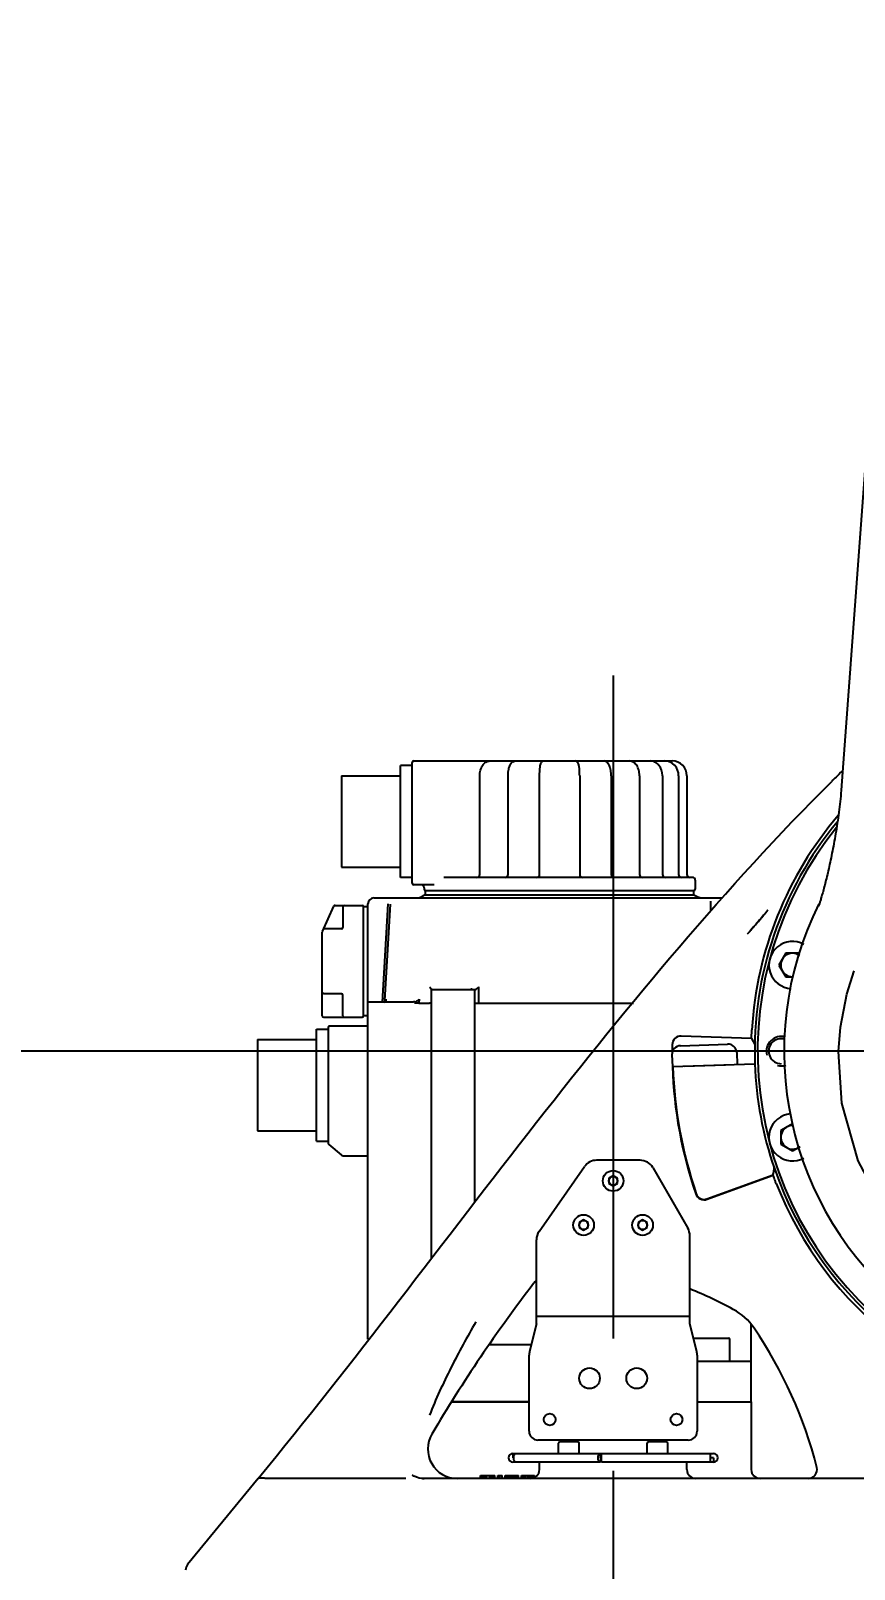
# Model space of a CAD drawing. Header units: millimetres. Extents: x 7426 to 8737, y 124 to 421.
# Drawn here: x 7999.37 to 8013.34, y 250.76 to 276.86 of the extents above; entities that cross this region are included whole.
import ezdxf

# ---------------------------------------------------------------- set-up
doc = ezdxf.new("R2010")
doc.units = ezdxf.units.MM
doc.linetypes.add('CENTER', pattern=[0.6, 0.375, -0.075, 0.075, -0.075])
for name, color, linetype in [('中心线', 7, 'Continuous'), ('外形图', 7, 'Continuous'), ('尺寸标注', 7, 'Continuous')]:
    doc.layers.add(name, color=color, linetype=linetype)
doc.styles.add('微软雅黑', font='msyh.ttc')
doc.dimstyles.new('尺寸标注_1_20比例', dxfattribs={"dimtxt": 2.1, "dimasz": 1.7, "dimexe": 0.5, "dimexo": 0.4, "dimgap": 0.5, "dimtad": 1, "dimdec": 1, "dimlfac": 20, "dimdsep": 46, "dimtxsty": '微软雅黑', "dimcen": 0.09, "dimadec": 0, "dimazin": 0, "dimtp": 0.01, "dimtm": 0.01, "dimtfac": 1, "dimtdec": 1, "dimtofl": 0, "dimtmove": 0, "dimatfit": 3, "dimfxl": 1, "dimtolj": 1, "dimarcsym": 0})

# ---------------------------------------------------------------- blocks, each defined once
blk = doc.blocks.new('*D1249')
at = {"layer": 'Defpoints', "color": 0}
for p in [(7980.399, 314.299), (8024.75, 314.299), (7999.58, 234.548)]:
    blk.add_point(p, dxfattribs=at)
at = {"layer": '尺寸标注', "color": 0, "linetype": 'Continuous', "lineweight": -2}
for p, q in [((8024.35, 314.299), (7979.899, 314.299)), ((7980.399, 236.248), (7980.399, 312.599)), ((7999.18, 234.548), (7979.899, 234.548))]:
    blk.add_line(p, q, dxfattribs=at)
at = {"layer": '尺寸标注', "color": 0}
for points in [[(7980.682, 312.599), (7980.116, 312.599), (7980.399, 314.299)], [(7980.116, 236.248), (7980.682, 236.248), (7980.399, 234.548)]]:
    blk.add_solid(points, dxfattribs=at)
at = {"layer": '尺寸标注', "color": 0, "insert": (7977.716, 274.422), "char_height": 2.1, "attachment_point": 2, "rotation": 90, "style": '微软雅黑'}
blk.add_mtext('\\A1;\\A1;1595', dxfattribs=at)
blk = doc.blocks.new('*D1251')
at = {"layer": 'Defpoints', "color": 0}
for p in [(8017.75, 301.549), (7989.645, 259.548), (8018.787, 259.548)]:
    blk.add_point(p, dxfattribs=at)
at = {"layer": '尺寸标注', "color": 0, "linetype": 'Continuous', "lineweight": -2}
for p, q in [((8017.35, 301.549), (7989.145, 301.549)), ((7989.645, 299.849), (7989.645, 261.248)), ((8018.387, 259.548), (7989.145, 259.548))]:
    blk.add_line(p, q, dxfattribs=at)
at = {"layer": '尺寸标注', "color": 0}
for points in [[(7989.928, 299.849), (7989.361, 299.849), (7989.645, 301.549)], [(7989.361, 261.248), (7989.928, 261.248), (7989.645, 259.548)]]:
    blk.add_solid(points, dxfattribs=at)
at = {"layer": '尺寸标注', "color": 0, "insert": (7986.974, 280.548), "char_height": 2.1, "attachment_point": 2, "rotation": 90, "style": '微软雅黑'}
blk.add_mtext('\\A1;\\A1;840', dxfattribs=at)
blk = doc.blocks.new('*D1252')
at = {"layer": 'Defpoints', "color": 0}
for p in [(8017.75, 260.334), (8009.25, 235.553), (8017.75, 228.917)]:
    blk.add_point(p, dxfattribs=at)
at = {"layer": '尺寸标注', "color": 0, "linetype": 'Continuous', "lineweight": -2}
for p, q in [((8017.75, 259.934), (8017.75, 228.417)), ((8009.25, 235.153), (8009.25, 228.417)), ((8010.95, 228.917), (8016.05, 228.917))]:
    blk.add_line(p, q, dxfattribs=at)
at = {"layer": '尺寸标注', "color": 0}
for points in [[(8010.95, 229.201), (8010.95, 228.634), (8009.25, 228.917)], [(8016.05, 228.634), (8016.05, 229.201), (8017.75, 228.917)]]:
    blk.add_solid(points, dxfattribs=at)
at = {"layer": '尺寸标注', "color": 0, "insert": (8013.541, 231.599), "char_height": 2.1, "attachment_point": 2, "style": '微软雅黑'}
blk.add_mtext('\\A1;\\A1;170', dxfattribs=at)
blk = doc.blocks.new('*D1253')
at = {"layer": 'Defpoints', "color": 0}
for p in [(8017.75, 259.548), (7989.645, 234.548), (8001.986, 234.548)]:
    blk.add_point(p, dxfattribs=at)
at = {"layer": '尺寸标注', "color": 0, "linetype": 'Continuous', "lineweight": -2}
for p, q in [((8017.35, 259.548), (7989.145, 259.548)), ((7989.645, 257.848), (7989.645, 236.248)), ((8001.586, 234.548), (7989.145, 234.548))]:
    blk.add_line(p, q, dxfattribs=at)
at = {"layer": '尺寸标注', "color": 0}
for points in [[(7989.928, 257.848), (7989.361, 257.848), (7989.645, 259.548)], [(7989.361, 236.248), (7989.928, 236.248), (7989.645, 234.548)]]:
    blk.add_solid(points, dxfattribs=at)
at = {"layer": '尺寸标注', "color": 0, "insert": (7986.973, 247.005), "char_height": 2.1, "attachment_point": 2, "rotation": 90, "style": '微软雅黑'}
blk.add_mtext('\\A1;\\A1;500', dxfattribs=at)

msp = doc.modelspace()

# ---------------------------------------------------------------- linework, layer by layer
at = {"layer": '中心线', "color": 0, "linetype": 'CENTER', "ltscale": 30}
msp.add_line((8009.2496, 265.9257), (8009.2496, 235.5532), dxfattribs=at)
at = {"layer": '外形图', "color": 0, "linetype": 'Continuous'}
for p, q in [((8005.8674, 264.4731), (8008.071, 264.4731)), ((8008.0787, 264.4731), (8008.6061, 264.4731)), ((8008.6138, 264.4731), (8010.2526, 264.4731)), ((8004.6423, 264.2231), (8004.6423, 262.6731)), ((8004.6423, 264.2231), (8005.6424, 264.2231)), ((8005.6424, 262.4981), (8005.6424, 264.3981)), ((8005.8424, 264.3981), (8005.6424, 264.3981)), ((8005.8424, 262.3981), (8005.8424, 264.4481)), ((8006.9888, 262.5481), (8006.9888, 264.2231)), ((8007.4676, 262.5481), (8007.4676, 264.2231)), ((8008.0026, 262.5481), (8008.0026, 264.2231)), ((8008.6822, 264.2231), (8008.6822, 262.5481)), ((8009.2172, 264.2231), (8009.2172, 262.5481)), ((8009.6959, 264.2231), (8009.6959, 262.5481)), ((8010.0859, 264.2231), (8010.0859, 262.5481)), ((8010.3604, 264.2231), (8010.3604, 262.5481)), ((8010.5009, 264.2231), (8010.5009, 262.5481)), ((8013.1179, 263.9758), (8013.1179, 263.9757)), ((8004.6423, 262.6731), (8005.6424, 262.6731)), ((8005.8424, 262.4981), (8005.6424, 262.4981)), ((8006.2157, 262.3731), (8005.8674, 262.3731)), ((8010.5924, 262.4981), (8006.3796, 262.4981)), ((8010.6424, 262.4481), (8010.6424, 262.2981)), ((8005.1924, 262.1481), (8011.1053, 262.1481)), ((8006.0532, 262.1981), (8006.0305, 262.1856)), ((8006.0424, 262.3231), (8006.0424, 262.2981)), ((8010.6315, 262.1981), (8006.0533, 262.1981)), ((8006.0674, 262.1981), (8006.0674, 262.2731)), ((8006.0674, 262.2731), (8010.6174, 262.2731)), ((8010.6174, 262.1981), (8010.6174, 262.2731)), ((8010.6315, 262.1981), (8010.6543, 262.1856)), ((8004.3195, 261.5787), (8004.5107, 262.0082)), ((8004.5336, 262.0231), (8004.9924, 262.0231)), ((8004.6673, 261.9981), (8004.6673, 261.6481)), ((8005.0174, 260.148), (8005.0174, 261.9981)), ((8005.0924, 261.9981), (8005.0174, 261.9981)), ((8005.0924, 254.6634), (8005.0924, 262.0481)), ((8005.4281, 262.0481), (8005.3322, 260.383)), ((8005.3794, 260.4108), (8005.4735, 262.0454)), ((8010.9047, 262.0919), (8010.9046, 262.0932)), ((8010.9073, 262.0512), (8010.9068, 262.0666)), ((8010.9087, 261.9391), (8010.9073, 262.0512)), ((8011.8711, 261.9408), (8011.8583, 261.9238)), ((8012.7344, 262.0151), (8012.7325, 262.01)), ((8012.7374, 262.0234), (8012.7344, 262.0151)), ((8012.7415, 262.0351), (8012.7374, 262.0234)), ((8012.7467, 262.0505), (8012.7415, 262.0351)), ((8004.6423, 261.6231), (8004.3555, 261.6231)), ((8004.3173, 260.148), (8004.3173, 261.5685)), ((8011.5663, 261.581), (8011.5233, 261.5319)), ((8012.1767, 261.2104), (8012.0613, 261.0104)), ((8012.4077, 261.2104), (8012.1767, 261.2104)), ((8012.0613, 261.0104), (8012.1767, 260.8104)), ((8012.1767, 260.8104), (8012.2933, 260.8104)), ((8013.2155, 260.5164), (8013.3381, 260.9131)), ((8006.1674, 256.031), (8006.1674, 260.593)), ((8006.1674, 260.593), (8006.9024, 260.593)), ((8006.8477, 260.6017), (8006.8387, 260.5957)), ((8006.8504, 260.6054), (8006.8477, 260.6017)), ((8006.8504, 260.6052), (8006.8504, 260.6053)), ((8006.9024, 256.978), (8006.9024, 260.593)), ((8006.9734, 260.363), (8006.9735, 260.6404)), ((8004.6423, 260.523), (8004.3423, 260.523)), ((8004.6673, 260.148), (8004.6673, 260.498)), ((8005.8653, 260.383), (8005.0924, 260.383)), ((8005.3778, 260.3828), (8005.3794, 260.4108)), ((8005.3965, 260.3936), (8005.3974, 260.4098)), ((8005.3974, 260.4098), (8005.3986, 260.4304)), ((8005.9568, 260.363), (8005.8833, 260.3657)), ((8005.9616, 260.4304), (8005.9568, 260.363)), ((8005.9568, 260.363), (8006.1353, 260.363)), ((8006.9734, 260.363), (8009.5977, 260.363)), ((8004.3423, 260.123), (8004.9924, 260.123)), ((8005.0924, 260.148), (8005.0174, 260.148)), ((8004.2173, 258.023), (8004.2173, 259.923)), ((8004.2173, 259.923), (8004.4173, 259.923)), ((8004.4173, 259.948), (8004.4173, 257.9847)), ((8005.0924, 259.973), (8004.4423, 259.973)), ((8011.5965, 259.7629), (8010.4057, 259.8045)), ((8011.5965, 259.7629), (8011.6507, 259.6619)), ((8003.2173, 259.748), (8003.2173, 258.198)), ((8003.2173, 259.748), (8004.2173, 259.748)), ((8010.3919, 259.6413), (8011.1914, 259.6692)), ((8011.3466, 259.5246), (8011.3536, 259.3247)), ((8013.0718, 259.5435), (8013.0718, 259.5435)), ((8010.2472, 259.4862), (8010.2542, 259.2863)), ((8010.2542, 259.2863), (8011.6534, 259.3351)), ((8010.4541, 259.2933), (8011.1537, 259.3177)), ((8003.2173, 258.198), (8004.2173, 258.198)), ((8012.2922, 258.3166), (8012.0922, 258.2012)), ((8012.0922, 258.2012), (8012.0922, 257.9702)), ((8004.2173, 258.023), (8004.4173, 258.023)), ((8004.4263, 257.9655), (8004.6348, 257.7906)), ((8012.0922, 257.9702), (8012.2922, 257.8547)), ((8012.2922, 257.8547), (8012.4207, 257.9289)), ((8004.683, 257.773), (8005.0924, 257.773)), ((8009.7053, 257.698), (8008.9698, 257.698)), ((8007.9948, 256.4915), (8008.765, 257.5914)), ((8009.2496, 257.4346), (8009.1746, 257.3913)), ((8009.3246, 257.3913), (8009.2496, 257.4346)), ((8009.9218, 257.573), (8010.5162, 256.5436)), ((8010.8414, 257.0427), (8011.9612, 257.4503)), ((8010.8444, 257.0347), (8011.9641, 257.4422)), ((8011.9654, 257.4495), (8011.9844, 257.5551)), ((8009.1746, 257.3913), (8009.1746, 257.3047)), ((8009.1746, 257.3047), (8009.2496, 257.2614)), ((8009.2496, 257.2614), (8009.3246, 257.3047)), ((8009.3246, 257.3047), (8009.3246, 257.3913)), ((8008.7496, 256.6846), (8008.6746, 256.6413)), ((8008.6746, 256.6413), (8008.6746, 256.5547)), ((8008.8246, 256.6413), (8008.7496, 256.6846)), ((8008.8246, 256.5547), (8008.8246, 256.6413)), ((8009.7496, 256.6846), (8009.6746, 256.6413)), ((8009.6746, 256.6413), (8009.6746, 256.5547)), ((8009.8246, 256.6413), (8009.7496, 256.6846)), ((8009.8246, 256.5547), (8009.8246, 256.6413)), ((8008.6746, 256.5547), (8008.7496, 256.5114)), ((8008.7496, 256.5114), (8008.8246, 256.5547)), ((8009.6746, 256.5547), (8009.7496, 256.5114)), ((8009.7496, 256.5114), (8009.8246, 256.5547)), ((8010.5497, 254.923), (8010.5497, 256.4186)), ((8007.9496, 254.923), (8007.9496, 256.3481)), ((8007.9496, 254.923), (8007.8321, 254.4528)), ((8010.5497, 255.048), (8007.9496, 255.048)), ((8010.6672, 254.4528), (8010.5497, 254.923)), ((8011.5924, 253.598), (8011.5924, 254.9078)), ((8007.1499, 254.573), (8007.8621, 254.573)), ((8010.6103, 254.6805), (8011.2057, 254.6805)), ((8011.2307, 254.2805), (8011.2307, 254.6555)), ((8007.8246, 253.098), (8007.8246, 254.3922)), ((8010.6747, 254.3922), (8010.6747, 253.098)), ((8011.5924, 254.2805), (8010.6747, 254.2805)), ((8007.8246, 253.598), (8006.5076, 253.598)), ((8006.5076, 253.598), (8007.8246, 253.598)), ((8010.6747, 253.598), (8010.7057, 253.598)), ((8010.6747, 253.598), (8011.5924, 253.598)), ((8011.5924, 253.598), (8011.5924, 252.4479)), ((8007.5496, 252.7229), (8007.5496, 252.6479)), ((8007.5496, 252.7229), (8010.9497, 252.7229)), ((8010.5247, 252.948), (8007.9746, 252.948)), ((8008.3246, 252.7229), (8008.3246, 252.898)), ((8008.3496, 252.923), (8008.6496, 252.923)), ((8008.6746, 252.7229), (8008.6746, 252.898)), ((8009.027, 252.7229), (8009.027, 252.6479)), ((8009.0496, 252.5729), (8009.0496, 252.7229)), ((8009.8246, 252.7229), (8009.8246, 252.898)), ((8009.8496, 252.923), (8010.1497, 252.923)), ((8010.1747, 252.7229), (8010.1747, 252.898)), ((8010.8997, 252.5729), (8010.8997, 252.7229)), ((8007.5633, 252.6479), (8007.5496, 252.6479)), ((8009.0375, 252.5729), (8007.5496, 252.5729)), ((8007.5746, 252.5912), (8007.5746, 252.5729)), ((8007.9996, 252.4479), (8007.9996, 252.5729)), ((8009.0496, 252.6479), (8009.027, 252.6479)), ((8009.0375, 252.6479), (8009.0375, 252.5729)), ((8010.9497, 252.5729), (8009.0496, 252.5729)), ((8010.4997, 252.4479), (8010.4997, 252.5729)), ((8010.9497, 252.6479), (8010.8997, 252.6479)), ((8010.9497, 252.6479), (8010.9497, 252.5729)), ((8003.2304, 252.2979), (8002.0336, 250.8394)), ((8005.7367, 252.298), (8005.6535, 252.298)), ((8005.8419, 252.3539), (8005.8418, 252.3539)), ((8005.8853, 252.3306), (8005.8711, 252.3372)), ((8005.9579, 252.3056), (8005.958, 252.3056)), ((8015.0857, 252.2979), (8006.0232, 252.2979)), ((8006.9996, 252.2979), (8006.9996, 252.3479)), ((8006.9996, 252.3479), (8007.2434, 252.3479)), ((8007.0059, 252.2979), (8007.0059, 252.3479)), ((8007.0184, 252.2979), (8007.0184, 252.3479)), ((8007.0434, 252.2979), (8007.0434, 252.3479)), ((8007.0684, 252.2979), (8007.0684, 252.3479)), ((8007.0996, 252.2979), (8007.0996, 252.3479)), ((8007.1559, 252.2979), (8007.1559, 252.3479)), ((8007.1871, 252.2979), (8007.1871, 252.3479)), ((8007.2121, 252.2979), (8007.2121, 252.3479)), ((8007.2371, 252.2979), (8007.2371, 252.3479)), ((8007.2434, 252.2979), (8007.2434, 252.3479)), ((8007.2934, 252.2979), (8007.2934, 252.3479)), ((8007.2934, 252.3479), (8007.3684, 252.3479)), ((8007.3309, 252.2979), (8007.3309, 252.3479)), ((8007.3684, 252.2979), (8007.3684, 252.3479)), ((8007.4184, 252.2979), (8007.4184, 252.3479)), ((8007.4184, 252.3479), (8007.6434, 252.3479)), ((8007.4309, 252.2979), (8007.4309, 252.3479)), ((8007.4371, 252.2979), (8007.4371, 252.3479)), ((8007.4559, 252.2979), (8007.4559, 252.3479)), ((8007.4871, 252.2979), (8007.4871, 252.3479)), ((8007.5184, 252.2979), (8007.5184, 252.3479)), ((8007.5434, 252.2979), (8007.5434, 252.3479)), ((8007.5746, 252.2979), (8007.5746, 252.3479)), ((8007.6059, 252.2979), (8007.6059, 252.3479)), ((8007.6246, 252.2979), (8007.6246, 252.3479)), ((8007.6371, 252.2979), (8007.6371, 252.3479)), ((8007.6434, 252.2979), (8007.6434, 252.3479)), ((8007.6934, 252.2979), (8007.6934, 252.3479)), ((8007.6934, 252.3479), (8007.9184, 252.3479)), ((8007.6996, 252.2979), (8007.6996, 252.3479)), ((8007.7059, 252.2979), (8007.7059, 252.3479)), ((8007.7184, 252.2979), (8007.7184, 252.3479)), ((8007.7371, 252.2979), (8007.7371, 252.3479)), ((8007.7684, 252.2979), (8007.7684, 252.3479)), ((8007.8059, 252.2979), (8007.8059, 252.3479)), ((8007.8434, 252.2979), (8007.8434, 252.3479)), ((8007.8746, 252.2979), (8007.8746, 252.3479)), ((8007.8934, 252.3066), (8007.8934, 252.3479)), ((8007.9059, 252.3091), (8007.9059, 252.3479)), ((8007.9121, 252.3128), (8007.9121, 252.3479)), ((8007.9184, 252.3169), (8007.9184, 252.3479))]:
    msp.add_line(p, q, dxfattribs=at)
for points in [[(8013.7849, 298.4265), (8014.0834, 289.8757), (8014.0687, 281.1062), (8013.7371, 272.3838), (8013.1179, 263.9757)], [(8013.118, 263.9763), (8013.1129, 263.9207), (8013.1086, 263.8758), (8013.1042, 263.8309), (8013.0995, 263.7858), (8013.0945, 263.7404), (8013.0892, 263.6945), (8013.0836, 263.6483), (8013.0777, 263.6017), (8013.0715, 263.555), (8013.065, 263.5082), (8013.0582, 263.4616), (8013.0513, 263.4152), (8013.0442, 263.3693), (8013.037, 263.3242), (8013.0297, 263.2799), (8013.0225, 263.2367), (8013.0152, 263.1944), (8013.0078, 263.1523), (8013.0002, 263.1104), (8012.9926, 263.0689), (8012.9849, 263.0277), (8012.9771, 262.987), (8012.9692, 262.9467), (8012.9613, 262.9069), (8012.9534, 262.8677), (8012.9454, 262.829), (8012.9375, 262.791), (8012.9295, 262.7537), (8012.9216, 262.717), (8012.9137, 262.681), (8012.9058, 262.6457), (8012.8979, 262.6111), (8012.8901, 262.5774), (8012.8824, 262.5444), (8012.8747, 262.5121), (8012.8671, 262.4808), (8012.8596, 262.4502), (8012.8522, 262.4205), (8012.8449, 262.3916), (8012.8377, 262.3636), (8012.8306, 262.3366)], [(8012.8306, 262.3366), (8012.8236, 262.3104), (8012.8168, 262.2852), (8012.8102, 262.2609), (8012.8037, 262.2376), (8012.7974, 262.2153), (8012.7913, 262.1941), (8012.7854, 262.174), (8012.7798, 262.1553), (8012.7746, 262.138), (8012.7697, 262.1219), (8012.7651, 262.1071), (8012.7608, 262.0935), (8012.7568, 262.0811), (8012.7532, 262.0698), (8012.7498, 262.0596), (8012.7467, 262.0505)], [(8010.9068, 262.0666), (8010.9055, 262.0832), (8010.9047, 262.0919)], [(8012.7325, 262.01), (8012.7317, 262.0077), (8012.7316, 262.0076)], [(8013.0718, 259.5435), (8013.1068, 259.9582), (8013.2155, 260.5164)], [(8018.286, 254.7853), (8017.2664, 254.7818), (8016.2718, 254.9962), (8015.3494, 255.4171), (8014.5406, 256.0247), (8013.8817, 256.7918), (8013.4032, 257.6856), (8013.1299, 258.6664), (8013.0717, 259.5435)], [(8005.8711, 252.3372), (8005.8535, 252.3467), (8005.8418, 252.3539)], [(8005.9579, 252.3056), (8005.9336, 252.3127), (8005.8853, 252.3306)], [(8006.0232, 252.2979), (8006.006, 252.2984), (8005.9665, 252.3036), (8005.958, 252.3056)]]:
    msp.add_lwpolyline(points, dxfattribs=at)
for centre, radius in [((8009.2496, 257.348), 0.175), ((8009.2496, 257.348), 0.075), ((8008.7496, 256.598), 0.175), ((8008.7496, 256.598), 0.075), ((8009.7496, 256.598), 0.175), ((8009.7496, 256.598), 0.075), ((8008.8496, 253.998), 0.175), ((8009.6496, 253.998), 0.175), ((8008.1746, 253.298), 0.1), ((8010.3247, 253.298), 0.1)]:
    msp.add_circle(centre, radius, dxfattribs=at)
for centre, radius, start, end in [((8005.8674, 264.4481), 0.025, 90, 180), ((8009.7866, 264.2231), 0.2993, 0.0001, 0.53384), ((8039.9673, 236.9822), 38.2927, 134.55436, 134.85638), ((8017.7497, 259.548), 6.6251, 134.06872, 134.55389), ((8017.7497, 259.548), 6.1578, 139.48889, 176.60416), ((8017.7497, 259.548), 6.1001, 140.36412, 181.99887), ((8017.7497, 259.548), 6.0501, 141.14922, 38.85901), ((8005.8674, 262.3981), 0.025, 180, 270), ((8005.9924, 262.3231), 0.05, 0, 90), ((8006.9388, 262.5481), 0.05, 270, 0), ((8007.4176, 262.5481), 0.05, 270, 0), ((8007.9526, 262.5481), 0.05, 270, 0), ((8008.7322, 262.5481), 0.05, 180, 270), ((8009.2672, 262.5481), 0.05, 180, 270), ((8009.7459, 262.5481), 0.05, 180, 270), ((8010.1359, 262.5481), 0.05, 180, 270), ((8010.4104, 262.5481), 0.05, 180, 270), ((8010.5509, 262.5481), 0.05, 180, 270), ((8010.5924, 262.4481), 0.05, 0, 90), ((8005.1924, 262.0481), 0.1, 90, 180), ((8005.8988, 262.3981), 0.25, 270, 301.78833), ((8006.0674, 262.2981), 0.025, 180, 270), ((8010.6174, 262.2981), 0.025, 270, 0), ((8010.786, 262.3981), 0.25, 238.21167, 270), ((8004.5336, 261.9981), 0.025, 90, 156), ((8004.6923, 261.9981), 0.025, 90, 180), ((8004.9924, 261.9981), 0.025, 0, 90), ((8017.7497, 259.548), 5.6008, 153.46491, 26.53071), ((8004.3555, 261.5981), 0.025, 89.99899, 156), ((8004.6423, 261.6481), 0.025, 270, 0), ((8004.3423, 261.5685), 0.025, 156, 180), ((8012.2922, 261.0104), 0.4, 61.38235, 266.62299), ((8012.2922, 261.0104), 0.2, 51.49109, 270), ((8004.3423, 260.548), 0.025, 180, 270), ((8004.6423, 260.498), 0.025, 0, 90), ((8004.3423, 260.148), 0.025, 180, 270), ((8004.6923, 260.148), 0.025, 180, 270), ((8004.9924, 260.148), 0.025, 270, 0), ((8004.4423, 259.948), 0.025, 90, 180), ((8010.4004, 259.6546), 0.15, 88, 179.16938), ((8012.0997, 259.548), 0.25, 74.04397, 195), ((8012.0997, 259.548), 0.2125, 72.42568, 270), ((8010.3972, 259.4914), 0.15, 92, 182), ((8017.7497, 259.548), 7.5001, 179.16938, 180.22264), ((8011.1967, 259.5193), 0.15, 2, 92), ((8017.7497, 259.548), 7.5001, 182, 198.83062), ((8017.7497, 259.548), 7.4915, 182, 198.83062), ((8017.7497, 259.548), 6.1001, 182, 199.06949), ((8012.0997, 259.548), 0.25, 255, 288.48893), ((8012.2922, 258.0857), 0.4, 95.50148, 298.28167), ((8012.2922, 258.0857), 0.2, 84.91576, 300), ((8004.4423, 257.9847), 0.025, 180, 230), ((8004.683, 257.848), 0.075, 230, 270), ((8008.9698, 257.448), 0.25, 90, 145), ((8009.7053, 257.448), 0.25, 30, 90), ((8009.1841, 257.88), 2.8101, 351.20395, 351.7265), ((8017.7497, 259.548), 6.1001, 199.06911, 265.93074), ((8017.7497, 259.548), 6.1578, 201.39584, 263.60416), ((8010.7931, 257.1756), 0.15, 198.83062, 290), ((8010.7931, 257.1756), 0.1414, 198.83062, 290), ((8008.1996, 256.3481), 0.25, 145, 180), ((8010.2997, 256.4186), 0.25, 0, 30), ((8027.7165, 240.3617), 25.0003, 142.43421, 149.4963), ((8008.6925, 254.9941), 1, 138.29656, 142.43421), ((8007.7264, 248.5662), 7.5001, 61.65377, 67.87832), ((8010.8126, 254.2869), 1, 34.20302, 61.65377), ((8005.4367, 250.633), 7.5001, 14.29594, 34.20302), ((8011.2057, 254.6555), 0.025, 0, 90), ((8008.0746, 254.3922), 0.25, 165.96376, 180), ((8010.4247, 254.3922), 0.25, 0, 14.03624), ((8006.6071, 252.798), 0.5, 149.4963, 270), ((8007.9746, 253.098), 0.15, 180, 270), ((8010.5247, 253.098), 0.15, 270, 0), ((8007.5496, 252.6479), 0.075, 90, 270), ((8008.3496, 252.898), 0.025, 90, 180), ((8008.6496, 252.898), 0.025, 0, 90), ((8009.8496, 252.898), 0.025, 90, 180), ((8010.1497, 252.898), 0.025, 0, 90), ((8010.9497, 252.6479), 0.075, 270, 90), ((8007.8496, 252.4479), 0.15, 270, 0), ((8010.6497, 252.4479), 0.15, 180, 270), ((8011.7424, 252.4479), 0.15, 180, 270), ((8012.5592, 252.4479), 0.15, 270, 14.29594), ((8002.1495, 250.7443), 0.15, 140.62851, 180)]:
    msp.add_arc(centre, radius, start, end, dxfattribs=at)
for points, knots in [([(8006.9888, 264.2231), (8006.9888, 264.2542), (8006.9961, 264.3145), (8007.0291, 264.3954), (8007.0842, 264.4564), (8007.1359, 264.4731), (8007.1606, 264.4731)], [0, 0, 0, 0, 0.2800176, 0.5408052, 0.7771089, 1, 1, 1, 1]), ([(8007.4676, 264.2231), (8007.4676, 264.2532), (8007.4719, 264.3102), (8007.492, 264.3875), (8007.5274, 264.4514), (8007.5723, 264.4731), (8007.5942, 264.4731)], [0, 0, 0, 0, 0.2965568, 0.5602939, 0.7841404, 1, 1, 1, 1]), ([(8008.0026, 264.2231), (8008.0026, 264.2523), (8008.0039, 264.306), (8008.0107, 264.3768), (8008.0199, 264.4289), (8008.0424, 264.4639), (8008.066, 264.4731), (8008.0787, 264.4731)], [0, 0, 0, 0, 0.3104594, 0.5694758, 0.7588315, 0.864235, 1, 1, 1, 1]), ([(8008.6822, 264.2231), (8008.6822, 264.2523), (8008.6808, 264.306), (8008.6741, 264.3768), (8008.6649, 264.4289), (8008.6424, 264.4639), (8008.6188, 264.4731), (8008.6061, 264.4731)], [0, 0, 0, 0, 0.3104594, 0.5694758, 0.7588315, 0.864235, 1, 1, 1, 1]), ([(8009.2172, 264.2231), (8009.2172, 264.2532), (8009.2129, 264.3102), (8009.1928, 264.3875), (8009.1574, 264.4514), (8009.1125, 264.4731), (8009.0906, 264.4731)], [0, 0, 0, 0, 0.2965568, 0.5602939, 0.7841404, 1, 1, 1, 1]), ([(8009.6959, 264.2231), (8009.6959, 264.2542), (8009.6887, 264.3145), (8009.6557, 264.3954), (8009.6006, 264.4564), (8009.5489, 264.4731), (8009.5242, 264.4731)], [0, 0, 0, 0, 0.2800176, 0.5408052, 0.7771089, 1, 1, 1, 1]), ([(8010.0859, 264.2259), (8010.0853, 264.2869), (8010.0554, 264.3816), (8009.9627, 264.4588), (8009.9051, 264.4731), (8009.8772, 264.4731)], [0, 0, 0, 0, 0.5182768, 0.7633495, 1, 1, 1, 1]), ([(8010.3604, 264.2231), (8010.3604, 264.2861), (8010.3143, 264.4156), (8010.1864, 264.4731), (8010.1257, 264.4731)], [0, 0, 0, 0, 0.5089924, 1, 1, 1, 1]), ([(8010.5009, 264.2231), (8010.5009, 264.2868), (8010.4483, 264.4193), (8010.316, 264.4731), (8010.2526, 264.4731)], [0, 0, 0, 0, 0.5010034, 1, 1, 1, 1]), ([(8011.5641, 261.5785), (8011.6163, 261.6381), (8011.7145, 261.753), (8011.815, 261.8663), (8011.8583, 261.9238)], [0, 0, 0, 0, 0.5240329, 1, 1, 1, 1]), ([(8011.8711, 261.9408), (8011.8262, 261.8814), (8011.7222, 261.7633), (8011.6207, 261.6434), (8011.5665, 261.581)], [0, 0, 0, 0, 0.474227, 1, 1, 1, 1]), ([(8006.1355, 260.6404), (8006.1437, 260.6322), (8006.1547, 260.6183), (8006.1673, 260.6022), (8006.1674, 260.5953)], [0, 0, 0, 0, 0.6249161, 1, 1, 1, 1]), ([(8006.8504, 260.6053), (8006.851, 260.6064), (8006.8521, 260.6086), (8006.8528, 260.611), (8006.8531, 260.6122)], [0, 0, 0, 0, 0.4784179, 1, 1, 1, 1]), ([(8006.9084, 260.593), (8006.9092, 260.593), (8006.9109, 260.5932), (8006.9125, 260.5936), (8006.9134, 260.5939)], [0, 0, 0, 0, 0.4622307, 1, 1, 1, 1]), ([(8006.9134, 260.5939), (8006.9248, 260.5971), (8006.9459, 260.613), (8006.9644, 260.6303), (8006.9735, 260.6404)], [0, 0, 0, 0, 0.4651463, 1, 1, 1, 1]), ([(8005.3742, 260.383), (8005.3817, 260.383), (8005.397, 260.3882), (8005.4017, 260.403), (8005.4021, 260.4095)], [0, 0, 0, 0, 0.536095, 1, 1, 1, 1]), ([(8005.8847, 260.3852), (8005.8926, 260.387), (8005.9209, 260.3971), (8005.9459, 260.4151), (8005.9616, 260.4304)], [0, 0, 0, 0, 0.2683656, 1, 1, 1, 1]), ([(8006.1674, 260.3657), (8006.1674, 260.3649), (8006.1631, 260.365), (8006.1545, 260.3631), (8006.1432, 260.3633), (8006.1353, 260.363)], [0, 0, 0, 0, 0.0693658, 0.2642923, 1, 1, 1, 1]), ([(8006.9024, 260.3644), (8006.9024, 260.3622), (8006.9145, 260.3636), (8006.9264, 260.3623), (8006.9497, 260.3628), (8006.9653, 260.3628), (8006.9734, 260.363)], [0, 0, 0, 0, 0.0889229, 0.3263047, 0.6569478, 1, 1, 1, 1]), ([(8011.5965, 259.7629), (8011.5927, 259.763), (8011.6019, 259.7864), (8011.5943, 259.8094), (8011.6004, 259.8595), (8011.6012, 259.8937), (8011.6027, 259.9128)], [0, 0, 0, 0, 0.0761579, 0.2930123, 0.6173805, 1, 1, 1, 1]), ([(8012.0163, 257.3016), (8012.0089, 257.3193), (8011.9976, 257.3515), (8011.9763, 257.3973), (8011.9765, 257.4216), (8011.9605, 257.4409), (8011.9641, 257.4422)], [0, 0, 0, 0, 0.3826786, 0.7070479, 0.9238669, 1, 1, 1, 1]), ([(8011.9641, 257.4422), (8011.9647, 257.4425), (8011.9616, 257.4463), (8011.9619, 257.4483), (8011.9612, 257.4503)], [0, 0, 0, 0, 0.2518835, 1, 1, 1, 1]), ([(8006.9198, 254.9555), (8006.7737, 254.6991), (8006.4918, 254.1808), (8006.2405, 253.6455), (8006.1359, 253.3697)], [0, 0, 0, 0, 0.5000839, 1, 1, 1, 1]), ([(8007.5632, 252.6479), (8007.5632, 252.6659), (8007.565, 252.6924), (8007.5845, 252.7229), (8007.5949, 252.7229)], [0, 0, 0, 0, 0.6317256, 1, 1, 1, 1]), ([(8008.9953, 252.6479), (8008.9953, 252.6659), (8008.997, 252.6924), (8009.0165, 252.7229), (8009.027, 252.7229)], [0, 0, 0, 0, 0.6317256, 1, 1, 1, 1]), ([(8007.5949, 252.5729), (8007.5845, 252.5729), (8007.565, 252.6035), (8007.5632, 252.63), (8007.5632, 252.6479)], [0, 0, 0, 0, 0.3682628, 1, 1, 1, 1]), ([(8009.027, 252.5729), (8009.0165, 252.5729), (8008.997, 252.6035), (8008.9953, 252.63), (8008.9953, 252.6479)], [0, 0, 0, 0, 0.3682628, 1, 1, 1, 1]), ([(8005.6535, 252.298), (8005.4763, 252.2979), (8005.1401, 252.2978), (8004.6655, 252.2978), (8004.2517, 252.2979), (8003.9043, 252.2977), (8003.6284, 252.2973), (8003.4448, 252.2981), (8003.337, 252.2999), (8003.2846, 252.3019), (8003.2522, 252.3003), (8003.2352, 252.3009), (8003.231, 252.2984)], [0, 0, 0, 0, 0.21944, 0.4162376, 0.5877572, 0.7318133, 0.846368, 0.9295108, 0.9588477, 0.9802229, 0.9939084, 1, 1, 1, 1])]:
    msp.add_open_spline(points, degree=3, knots=knots, dxfattribs=at)
for points in [[(8003.2304, 252.2979), (8006.4688, 256.2444), (8009.3393, 260.5263), (8012.9583, 264.127)], [(8005.4021, 260.4095), (8005.4025, 260.4166), (8005.401, 260.4238), (8005.3986, 260.4304)], [(8005.8847, 260.3852), (8005.8785, 260.3838), (8005.8718, 260.3824), (8005.8656, 260.3841)], [(8011.9708, 257.5204), (8011.9692, 257.5055), (8011.9671, 257.4905), (8011.965, 257.4756)], [(8011.9687, 257.6008), (8011.9773, 257.5754), (8011.9738, 257.5471), (8011.9708, 257.5204)], [(8006.0027, 252.3043), (8006.0161, 252.3008), (8006.03, 252.2988), (8006.0438, 252.2982)]]:
    msp.add_open_spline(points, degree=3, dxfattribs=at)

# ---------------------------------------------------------------- dimensions: what is measured, and where the dimension line sits
at = {"layer": '尺寸标注', "color": 0, "linetype": 'Continuous'}
for base, p1, p2, angle, text, picture, middle in [((7980.3989, 314.2987), (7999.5804, 234.5477), (8024.7498, 314.2987), 90, '\\A1;1595', '*D1249', (7980.3989, 274.4221)), ((7989.6446, 259.548), (8017.7497, 301.5486), (8018.7874, 259.548), 270, '\\A1;840', '*D1251', (7989.6446, 280.5483)), ((7989.6446, 234.5477), (8017.7497, 259.548), (8001.9857, 234.5477), 270, '\\A1;500', '*D1253', (7989.6446, 247.0051))]:
    dim = msp.add_linear_dim(base=base, p1=p1, p2=p2, angle=angle, text=text, dimstyle='尺寸标注_1_20比例', dxfattribs=at)
    dim.commit()
    dim.dimension.update_dxf_attribs({"geometry": picture, "text_midpoint": middle, "dimtype": 160})
dim = msp.add_linear_dim(base=(8017.7497, 228.9172), p1=(8009.2496, 235.5532), p2=(8017.7497, 260.3342), text='\\A1;170', dimstyle='尺寸标注_1_20比例', dxfattribs=at)
dim.commit()
dim.dimension.update_dxf_attribs({"geometry": '*D1252', "text_midpoint": (8013.5405, 228.9172), "dimtype": 160})

doc.saveas('drawing.dxf')
